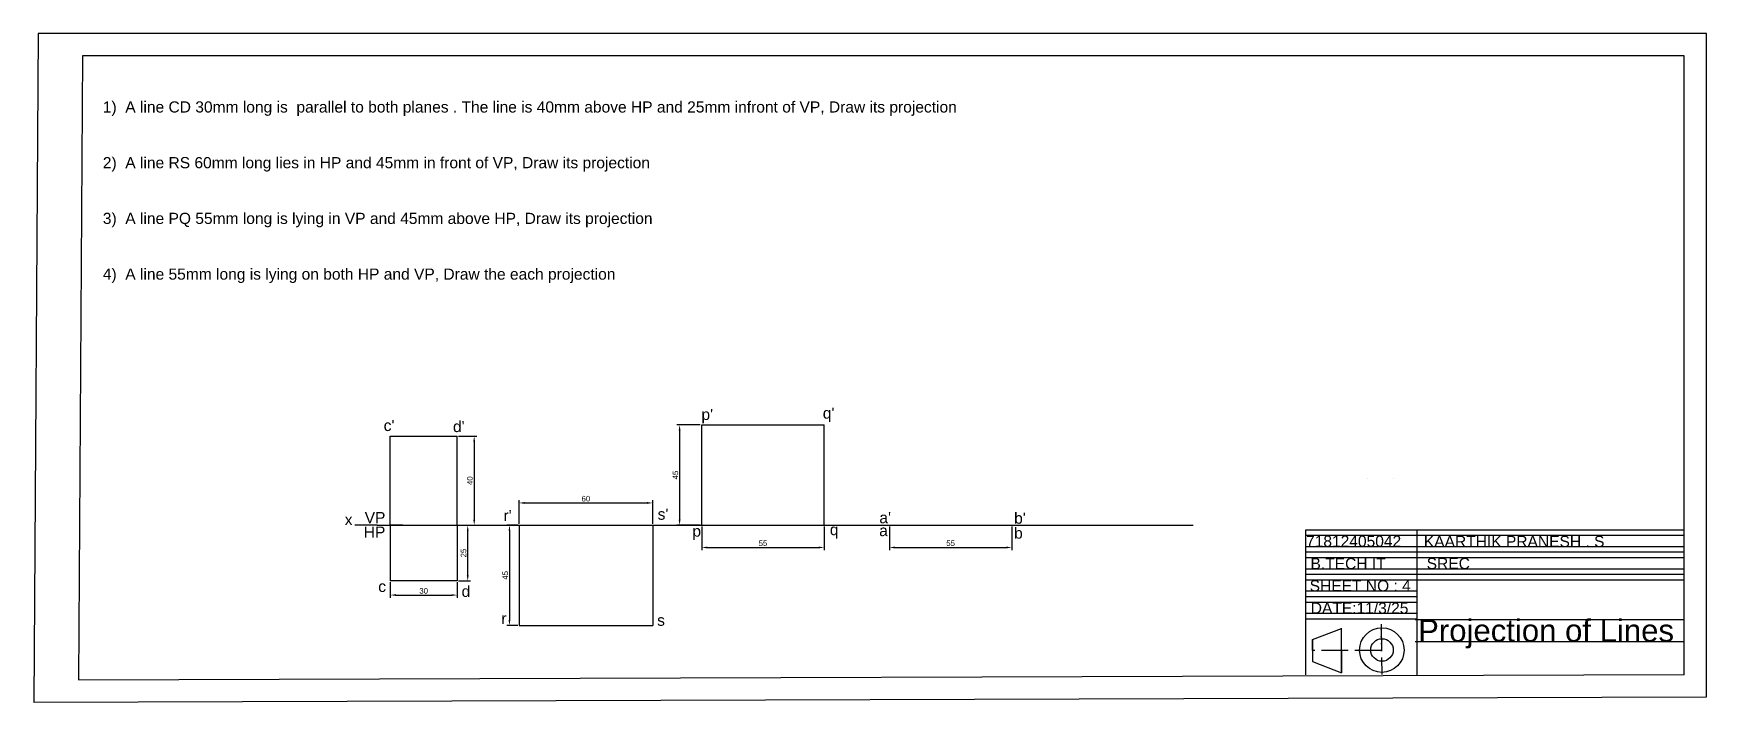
# Model space of a CAD drawing. Header units: millimetres. Extents: x 0 to 751, y 0 to 300.
import ezdxf

# ---------------------------------------------------------------- set-up
doc = ezdxf.new("R2010")
doc.units = ezdxf.units.MM
doc.linetypes.add('ACAD_ISO02W100', pattern=[15, 12, -3])
doc.linetypes.add('ACAD_ISO07W100', pattern=[3, 0, -3])
doc.styles.get("Standard").update_dxf_attribs({"font": 'arial.ttf'})
doc.dimstyles.new('ISO-25', dxfattribs={"dimtxt": 2.5, "dimasz": 2.5, "dimexe": 1.25, "dimexo": 0.625, "dimtad": 1, "dimtxsty": 'Standard', "dimcen": 2.5, "dimadec": 0, "dimazin": 0, "dimtfac": 1, "dimtmove": 0, "dimatfit": 3, "dimfxl": 1, "dimarcsym": 0})

# ---------------------------------------------------------------- blocks, each defined once
blk = doc.blocks.new('*D2')
at = {"color": 0, "lineweight": -2, "transparency": 16777216}
for p, q in [((190.85, 119.44), (199.15, 119.44)), ((197.9, 116.94), (197.9, 81.94)), ((190.85, 79.44), (199.15, 79.44))]:
    blk.add_line(p, q, dxfattribs=at)
at = {"color": 0, "transparency": 16777216}
for points in [[(197.48, 116.94), (198.32, 116.94), (197.9, 119.44)], [(197.48, 81.94), (198.32, 81.94), (197.9, 79.44)]]:
    blk.add_solid(points, dxfattribs=at)
at = {"layer": 'Defpoints', "color": 0, "transparency": 16777216}
for p in [(190.22, 119.44), (190.22, 79.44), (197.9, 79.44)]:
    blk.add_point(p, dxfattribs=at)
at = {"color": 0, "transparency": 16777216, "insert": (196, 99.44), "char_height": 2.5, "attachment_point": 5, "rotation": 90}
blk.add_mtext('40', dxfattribs=at)
blk = doc.blocks.new('*D3')
at = {"color": 0, "lineweight": -2, "transparency": 16777216}
for p, q in [((190.85, 79.44), (196.25, 79.44)), ((195, 56.94), (195, 76.94)), ((190.85, 54.44), (196.25, 54.44))]:
    blk.add_line(p, q, dxfattribs=at)
at = {"color": 0, "transparency": 16777216}
for points in [[(194.58, 76.94), (195.41, 76.94), (195, 79.44)], [(194.58, 56.94), (195.41, 56.94), (195, 54.44)]]:
    blk.add_solid(points, dxfattribs=at)
at = {"layer": 'Defpoints', "color": 0, "transparency": 16777216}
for p in [(190.22, 79.44), (195, 79.44), (190.22, 54.44)]:
    blk.add_point(p, dxfattribs=at)
at = {"color": 0, "transparency": 16777216, "insert": (193.1, 66.94), "char_height": 2.5, "attachment_point": 5, "rotation": 90}
blk.add_mtext('25', dxfattribs=at)
blk = doc.blocks.new('*D4')
at = {"color": 0, "lineweight": -2, "transparency": 16777216}
for p, q in [((160.22, 53.81), (160.22, 46.83)), ((190.22, 53.81), (190.22, 46.83)), ((162.72, 48.08), (187.72, 48.08))]:
    blk.add_line(p, q, dxfattribs=at)
at = {"color": 0, "transparency": 16777216}
for points in [[(162.72, 48.5), (162.72, 47.67), (160.22, 48.08)], [(187.72, 48.5), (187.72, 47.67), (190.22, 48.08)]]:
    blk.add_solid(points, dxfattribs=at)
at = {"layer": 'Defpoints', "color": 0, "transparency": 16777216}
for p in [(160.22, 54.44), (190.22, 54.44), (190.22, 48.08)]:
    blk.add_point(p, dxfattribs=at)
at = {"color": 0, "transparency": 16777216, "insert": (175.22, 49.98), "char_height": 2.5, "attachment_point": 5}
blk.add_mtext('30', dxfattribs=at)
blk = doc.blocks.new('*D5')
at = {"color": 0, "lineweight": -2, "transparency": 16777216}
for p, q in [((218.06, 80.06), (218.06, 90.69)), ((278.06, 80.06), (278.06, 90.69)), ((220.56, 89.44), (275.56, 89.44))]:
    blk.add_line(p, q, dxfattribs=at)
at = {"color": 0, "transparency": 16777216}
for points in [[(220.56, 89.85), (220.56, 89.02), (218.06, 89.44)], [(275.56, 89.85), (275.56, 89.02), (278.06, 89.44)]]:
    blk.add_solid(points, dxfattribs=at)
at = {"layer": 'Defpoints', "color": 0, "transparency": 16777216}
for p in [(278.06, 89.44), (218.06, 79.44), (278.06, 79.44)]:
    blk.add_point(p, dxfattribs=at)
at = {"color": 0, "transparency": 16777216, "insert": (248.06, 91.34), "char_height": 2.5, "attachment_point": 5}
blk.add_mtext('60', dxfattribs=at)
blk = doc.blocks.new('*D6')
at = {"color": 0, "lineweight": -2, "transparency": 16777216}
for p, q in [((217.44, 79.44), (212.49, 79.44)), ((213.74, 76.94), (213.74, 36.94)), ((217.44, 34.44), (212.49, 34.44))]:
    blk.add_line(p, q, dxfattribs=at)
at = {"color": 0, "transparency": 16777216}
for points in [[(213.32, 76.94), (214.15, 76.94), (213.74, 79.44)], [(213.32, 36.94), (214.15, 36.94), (213.74, 34.44)]]:
    blk.add_solid(points, dxfattribs=at)
at = {"layer": 'Defpoints', "color": 0, "transparency": 16777216}
for p in [(218.06, 79.44), (213.74, 34.44), (218.06, 34.44)]:
    blk.add_point(p, dxfattribs=at)
at = {"color": 0, "transparency": 16777216, "insert": (211.84, 56.94), "char_height": 2.5, "attachment_point": 5, "rotation": 90}
blk.add_mtext('45', dxfattribs=at)
blk = doc.blocks.new('*D7')
at = {"color": 0, "lineweight": -2, "transparency": 16777216}
for p, q in [((300.08, 78.81), (300.08, 68.19)), ((355.08, 78.81), (355.08, 68.19)), ((302.58, 69.44), (352.58, 69.44))]:
    blk.add_line(p, q, dxfattribs=at)
at = {"color": 0, "transparency": 16777216}
for points in [[(302.58, 69.85), (302.58, 69.02), (300.08, 69.44)], [(352.58, 69.85), (352.58, 69.02), (355.08, 69.44)]]:
    blk.add_solid(points, dxfattribs=at)
at = {"layer": 'Defpoints', "color": 0, "transparency": 16777216}
for p in [(300.08, 79.44), (355.08, 79.44), (355.08, 69.44)]:
    blk.add_point(p, dxfattribs=at)
at = {"color": 0, "transparency": 16777216, "insert": (327.58, 71.33), "char_height": 2.5, "attachment_point": 5}
blk.add_mtext('55', dxfattribs=at)
blk = doc.blocks.new('*D8')
at = {"color": 0, "lineweight": -2, "transparency": 16777216}
for p, q in [((299.46, 124.44), (288.9, 124.44)), ((290.15, 121.94), (290.15, 81.94)), ((299.46, 79.44), (288.9, 79.44))]:
    blk.add_line(p, q, dxfattribs=at)
at = {"color": 0, "transparency": 16777216}
for points in [[(289.74, 121.94), (290.57, 121.94), (290.15, 124.44)], [(289.74, 81.94), (290.57, 81.94), (290.15, 79.44)]]:
    blk.add_solid(points, dxfattribs=at)
at = {"layer": 'Defpoints', "color": 0, "transparency": 16777216}
for p in [(300.08, 124.44), (290.15, 79.44), (300.08, 79.44)]:
    blk.add_point(p, dxfattribs=at)
at = {"color": 0, "transparency": 16777216, "insert": (288.26, 101.94), "char_height": 2.5, "attachment_point": 5, "rotation": 90}
blk.add_mtext('45', dxfattribs=at)
blk = doc.blocks.new('*D9')
at = {"color": 0, "lineweight": -2, "transparency": 16777216}
for p, q in [((384.36, 78.81), (384.36, 68.19)), ((439.36, 78.81), (439.36, 68.19)), ((386.86, 69.44), (436.86, 69.44))]:
    blk.add_line(p, q, dxfattribs=at)
at = {"color": 0, "transparency": 16777216}
for points in [[(386.86, 69.86), (386.86, 69.02), (384.36, 69.44)], [(436.86, 69.86), (436.86, 69.02), (439.36, 69.44)]]:
    blk.add_solid(points, dxfattribs=at)
at = {"layer": 'Defpoints', "color": 0, "transparency": 16777216}
for p in [(384.36, 79.44), (439.36, 79.44), (439.36, 69.44)]:
    blk.add_point(p, dxfattribs=at)
at = {"color": 0, "transparency": 16777216, "insert": (411.86, 71.34), "char_height": 2.5, "attachment_point": 5}
blk.add_mtext('55', dxfattribs=at)

msp = doc.modelspace()

# ---------------------------------------------------------------- linework, layer by layer
for p, q in [((2.12, 300.15), (0.103, -0.011)), ((751.35, 300.15), (2.12, 300.15)), ((751.35, 2.4), (751.35, 300.15)), ((22.053, 290.15), (20.172, 10.064)), ((741.35, 290.15), (22.053, 290.15)), ((741.35, 12.368), (741.35, 290.15)), ((300.082, 79.437), (300.082, 124.437)), ((355.082, 79.437), (355.082, 124.437)), ((160.222, 79.437), (160.222, 119.437)), ((190.222, 79.437), (190.222, 119.437)), ((599.047, 100.182), (599.047, 100.194)), ((599.047, 100.182), (599.131, 100.182)), ((610.621, 100.182), (610.621, 100.194)), ((154.362, 79.437), (144.362, 79.437)), ((154.362, 79.437), (354.362, 79.437)), ((160.222, 79.437), (190.222, 79.437)), ((165.863, 79.437), (160.222, 79.437)), ((160.222, 79.437), (160.222, 54.437)), ((190.222, 79.437), (190.222, 79.437)), ((190.222, 79.437), (190.222, 54.437)), ((218.061, 79.437), (218.061, 34.437)), ((278.061, 79.437), (278.061, 34.437)), ((300.082, 79.437), (355.082, 79.437)), ((354.362, 79.437), (384.362, 79.437)), ((384.362, 79.437), (424.362, 79.437)), ((424.362, 79.437), (452.843, 79.437)), ((452.843, 79.437), (520.818, 79.437)), ((741.238, 77.271), (571.238, 77.271)), ((571.238, 77.271), (571.238, 12.271)), ((621.238, 77.271), (621.238, 12.271)), ((741.238, 12.271), (741.238, 77.271)), ((741.238, 74.771), (571.238, 74.771)), ((741.238, 69.771), (571.238, 69.771)), ((741.238, 67.271), (571.238, 67.271)), ((741.238, 64.771), (571.238, 64.771)), ((741.238, 59.771), (571.238, 59.771)), ((741.238, 57.271), (571.238, 57.271)), ((741.238, 57.271), (571.238, 57.271)), ((741.238, 57.271), (571.238, 57.271)), ((741.238, 54.771), (571.238, 54.771)), ((621.238, 49.771), (571.238, 49.771)), ((621.238, 47.271), (571.238, 47.271)), ((621.238, 44.771), (571.238, 44.771)), ((621.238, 39.771), (571.238, 39.771)), ((621.238, 37.271), (571.238, 37.271)), ((574.432, 28.106), (587.355, 33.066)), ((587.377, 23.198), (587.377, 33.198)), ((620.459, 37.184), (741.141, 37.184)), ((574.448, 23.193), (574.448, 28.193)), ((574.448, 28.193), (574.448, 23.194)), ((574.448, 23.194), (574.448, 18.194)), ((587.377, 13.194), (587.377, 23.206)), ((587.377, 23.194), (587.377, 13.194)), ((620.459, 27.184), (741.141, 27.184)), ((574.445, 18.213), (587.377, 13.194)), ((-0.032, 10), (0.171, 10.001)), ((20.172, 10.064), (741.35, 12.368)), ((0, 0), (751.35, 2.4)), ((0.103, -0.011), (0, 0)), ((20.104, 0.064), (20.103, -0.145))]:
    msp.add_line(p, q)
at = {"color": 1}
for p, q in [((300.082, 124.437), (355.082, 124.437)), ((160.222, 119.437), (190.222, 119.437)), ((384.362, 79.437), (439.362, 79.437)), ((190.222, 54.437), (160.222, 54.437)), ((218.061, 34.437), (278.061, 34.437))]:
    msp.add_line(p, q, dxfattribs=at)
at = {"linetype": 'ACAD_ISO07W100'}
for p, q in [((605.399, 23.191), (605.188, 33.189)), ((605.197, 33.053), (605.197, 35.053))]:
    msp.add_line(p, q, dxfattribs=at)
at = {"linetype": 'ACAD_ISO02W100'}
for p, q in [((605.197, 35.053), (605.55, 12.452)), ((605.408, 23.194), (574.446, 23.194))]:
    msp.add_line(p, q, dxfattribs=at)
for centre, radius in [((605.532, 23.379), 10), ((605.593, 23.44), 5.058)]:
    msp.add_circle(centre, radius)

# ---------------------------------------------------------------- texts
for s, height, p in [("p'", 5, (299.952, 126.66)), ("q'", 5, (354.453, 127.257)), ("c'", 5, (157.254, 121.716)), ("d'", 5, (188.385, 121.237)), ('x', 5, (139.771, 79.463)), ('VP', 5, (148.731, 80.354)), ("r'", 5, (211.062, 81.264)), ("s'", 5, (280.286, 81.883)), ("a'", 5, (379.871, 80.307)), ("b'", 5, (440.383, 80.102)), ('HP', 5, (148.31, 73.846)), ('p', 5, (295.882, 74.296)), ('q', 5, (357.629, 74.959)), ('a', 5, (379.778, 74.542)), ('b', 5, (440.368, 73.398)), ('71812405042', 5, (571.489, 69.755)), ('KAARTHIK PRANESH . S', 5, (624.387, 69.66)), ('B.TECH IT', 5, (573.484, 59.702)), ('SREC', 5, (625.674, 59.757)), ('c', 5, (154.813, 49.461)), ('SHEET NO : 4', 5, (573.114, 49.751)), ('d', 5, (192.259, 47.26)), ('r', 5, (210.106, 35.151)), ('s', 5, (280.059, 34.292)), ('DATE:11/3/25', 5, (573.608, 39.745)), ('Projection of Lines', 10, (621.824, 27.14))]:
    msp.add_text(s, height=height).set_placement(p)
at = {"insert": (31.12, 278.006), "char_height": 5, "attachment_point": 1}
msp.add_mtext_dynamic_manual_height_columns('\\pxt118;\\P1)  A line CD 30mm long is  parallel to both planes . The line is 40mm above HP and 25mm infront of VP, Draw its projection\\P\\P\\P2)  A line RS 60mm long lies in HP and 45mm in front of VP, Draw its projection\\P\\P\\P3)  A line PQ 55mm long is lying in VP and 45mm above HP, Draw its projection\\P\\P\\P4)  A line 55mm long is lying on both HP and VP, Draw the each projection', width=701.70241, gutter_width=25, heights=[102.278], dxfattribs=at)

# ---------------------------------------------------------------- dimensions: what is measured, and where the dimension line sits
for base, p1, p2, picture, middle in [((290.152, 79.437), (300.082, 124.437), (300.082, 79.437), '*D8', (288.256, 101.937)), ((197.899, 79.437), (190.222, 119.437), (190.222, 79.437), '*D2', (195.997, 99.437)), ((194.998, 79.437), (190.222, 54.437), (190.222, 79.437), '*D3', (193.096, 66.937)), ((213.736, 34.437), (218.061, 79.437), (218.061, 34.437), '*D6', (211.839, 56.937))]:
    dim = msp.add_linear_dim(base=base, p1=p1, p2=p2, angle=90, dimstyle='ISO-25')
    dim.commit()
    dim.dimension.update_dxf_attribs({"geometry": picture, "text_midpoint": middle})
for base, p1, p2, picture, middle in [((278.061, 89.437), (218.061, 79.437), (278.061, 79.437), '*D5', (248.061, 91.338)), ((355.082, 69.437), (300.082, 79.437), (355.082, 79.437), '*D7', (327.582, 71.333)), ((439.362, 69.442), (384.362, 79.437), (439.362, 79.437), '*D9', (411.862, 71.338)), ((190.222, 48.082), (160.222, 54.437), (190.222, 54.437), '*D4', (175.222, 49.984))]:
    dim = msp.add_linear_dim(base=base, p1=p1, p2=p2, dimstyle='ISO-25')
    dim.commit()
    dim.dimension.update_dxf_attribs({"geometry": picture, "text_midpoint": middle})

doc.saveas('drawing.dxf')
